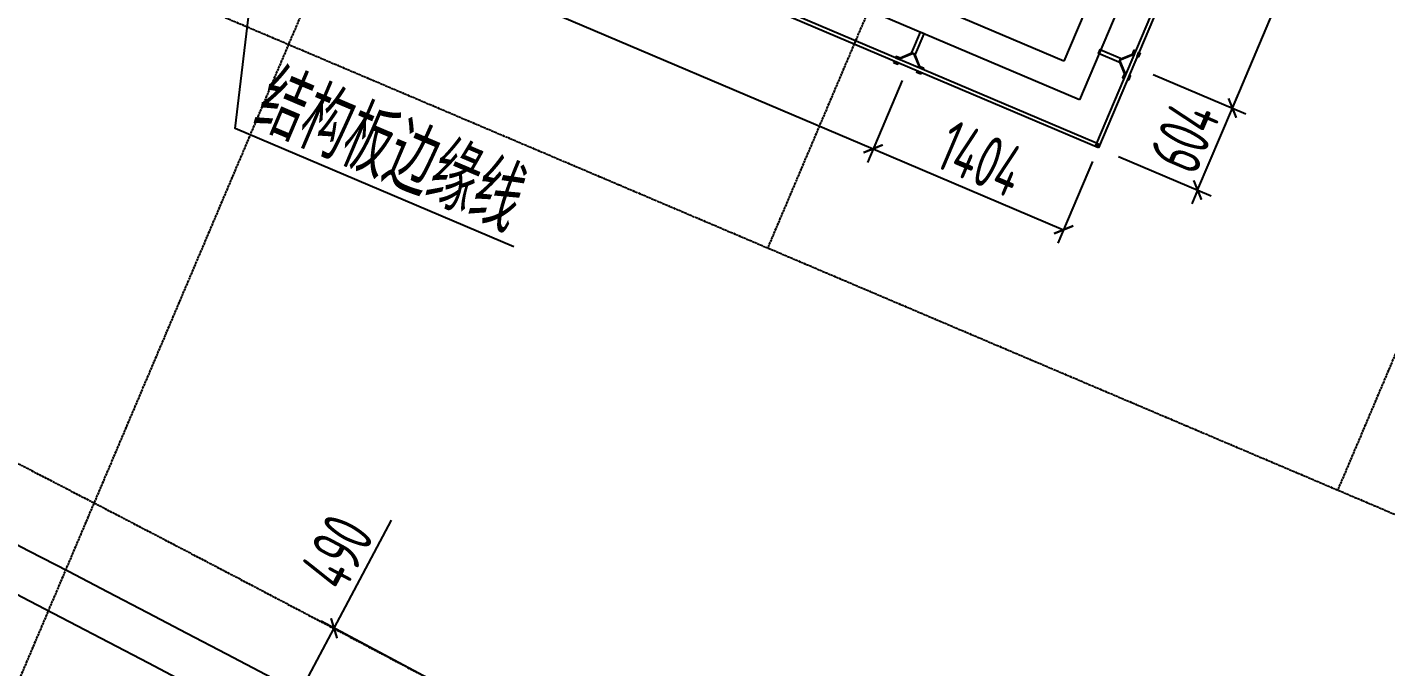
# Model space of a CAD drawing. Extents: x -3523 to 12007717, y -6694179 to 21431.
# Drawn here: x 11913870 to 11923084, y -6434085 to -6429750 of the extents above; entities that cross this region are included whole.
import ezdxf
from ezdxf.enums import TextEntityAlignment as Align

# ---------------------------------------------------------------- set-up
doc = ezdxf.new("R2010")
doc.units = 0
doc.header["$LTSCALE"] = 10
doc.header["$MEASUREMENT"] = 0
doc.linetypes.add('A3-RG-axis-100$0$CENTER', pattern=[2, 1.25, -0.25, 0.25, -0.25])
for name, color, linetype in [('A3-RB-4F-100$0$A-DIMS-100', 1, 'Continuous'), ('A3-RG-axis-100$0$A-GRID', 1, 'A3-RG-axis-100$0$CENTER'), ('A3-RI-4F$0$A-DETAILS', 11, 'Continuous'), ('A3-RI-4F$0$A-GLAZ', 140, 'Continuous'), ('A3-RI-4F$0$A-ROOF-EDGE', 2, 'Continuous'), ('A3-RI-4F$0$A-WALL-FINI', 95, 'Continuous'), ('A3-RM-4F$0$0P-1', 191, 'Continuous'), ('A3-SYMB-4F-100$0$A-SYMB', 4, 'Continuous'), ('A3-SYMB-4F-100$0$A-SYMB-AREA', 4, 'Continuous'), ('A3-SYMB-4F-100$0$A-SYMB-NAME', 4, 'Continuous'), ('A3-SYMB-4F-100$0$A-SYMB-NAME-E', 4, 'Continuous')]:
    doc.layers.add(name, color=color, linetype=linetype)
doc.styles.add('A3-RB-4F-100$0$XD2008', font='xd-hzs.shx', dxfattribs={"width": 0.7, "bigfont": 'xd-hztxt.shx'})
doc.styles.add('A3-SYMB-4F-100$0$ECADI', font='hzs.shx', dxfattribs={"width": 0.7, "bigfont": 'hztxt.shx'})
doc.dimstyles.new('A3-RB-4F-100$0$XD100$0', dxfattribs={"dimscale": 100, "dimtxt": 3.5, "dimasz": 1, "dimexe": 1, "dimexo": 2, "dimgap": 0.5, "dimtad": 1, "dimdec": 0, "dimdsep": 46, "dimtxsty": 'A3-RB-4F-100$0$XD2008', "dimblk1": 'A3-RB-4F-100$0$_ARCHTICK', "dimblk2": 'A3-RB-4F-100$0$_ARCHTICK', "dimsah": 1, "dimcen": 2.5, "dimclrt": 4, "dimaunit": 1, "dimadec": 0, "dimazin": 0, "dimtfac": 1, "dimtdec": 0, "dimtix": 1, "dimtmove": 0, "dimatfit": 3, "dimfxl": 0, "dimtolj": 1, "dimtzin": 0, "dimarcsym": 0})

# ---------------------------------------------------------------- blocks, each defined once
blk = doc.blocks.new('A3-RI-4F')
at = {"layer": 'A3-RI-4F$0$A-GLAZ'}
blk.add_hatch(color=256, dxfattribs=at).paths.add_polyline_path([(11921134.4, -6430568), (11921144.2, -6430544.9), (11921121.2, -6430535.2), (11921111.4, -6430558.2)])
at = {"layer": 'A3-RI-4F$0$A-DETAILS'}
for p, q in [((11919874.7, -6429924.6), (11919789.5, -6429959)), ((11919881.2, -6429927.4), (11919789.5, -6429964.5)), ((11919881.2, -6429927.4), (11919918.3, -6430019.2)), ((11919887.8, -6429930.1), (11919922.2, -6430015.4)), ((11921278.3, -6429973), (11921370.1, -6429935.9)), ((11921281.1, -6429966.5), (11921366.3, -6429932)), ((11921275.6, -6429979.5), (11921310, -6430064.7)), ((11921278.3, -6429973), (11921315.4, -6430064.8))]:
    blk.add_line(p, q, dxfattribs=at)
for points in [[(11919867.4, -6429921.5), (11919895.1, -6429933.2), (11919953.7, -6429795.2), (11919926, -6429783.4)], [(11919759.9, -6429957.3), (11919787.5, -6429969.1), (11919791.4, -6429959.9), (11919763.8, -6429948.1)], [(11921284.2, -6429959.2), (11921272.5, -6429986.8), (11921134.4, -6429928.2), (11921146.1, -6429900.6)], [(11921386.4, -6429910.2), (11921374.7, -6429937.9), (11921365.5, -6429934), (11921377.2, -6429906.3)], [(11921418.7, -6429923.9), (11921406.9, -6429951.5), (11921397.7, -6429947.6), (11921409.5, -6429920)], [(11919746.2, -6429989.6), (11919773.8, -6430001.3), (11919777.7, -6429992.1), (11919750.1, -6429980.3)], [(11919930.3, -6430067.7), (11919902.7, -6430056), (11919906.6, -6430046.8), (11919934.2, -6430058.5)], [(11919944, -6430035.5), (11919916.4, -6430023.8), (11919920.3, -6430014.6), (11919947.9, -6430026.3)], [(11921308.3, -6430094.3), (11921320, -6430066.7), (11921310.8, -6430062.8), (11921299.1, -6430090.4)], [(11921340.5, -6430108), (11921352.2, -6430080.4), (11921343, -6430076.5), (11921331.3, -6430104.1)]]:
    blk.add_lwpolyline(points, close=True, dxfattribs=at)
at = {"layer": 'A3-RI-4F$0$A-GLAZ'}
for p, q in [((11921134.4, -6430568), (11893427.3, -6418807)), ((11921121.2, -6430535.2), (11893453.2, -6418790.8)), ((11923026, -6426047.8), (11921121.2, -6430535.2)), ((11923049, -6426057.5), (11921134.4, -6430568)), ((11921121.2, -6430535.2), (11921111.4, -6430558.2)), ((11921121.2, -6430535.2), (11921144.2, -6430544.9))]:
    blk.add_line(p, q, dxfattribs=at)
at = {"layer": 'A3-RI-4F$0$A-ROOF-EDGE'}
for points in [[(11977074.7, -6448935.7), (11977074.7, -6448935.7), (11971198.1, -6462780.1), (11953938.5, -6455453.8), (11952801.6, -6458132.4), (11961868.5, -6461981.1), (11950654.5, -6488399.6), (11923775.8, -6476990.3), (11934989.8, -6450571.8), (11944056.8, -6454420.5), (11945193.7, -6451741.9), (11937358.7, -6448416.1, 0.002105), (11935284.3, -6447089.5), (11932817.3, -6450983.9, 0.033355), (11899110.4, -6432654.1), (11899696.6, -6421468.1)], [(11971145.1, -6462649), (11953885.6, -6455322.7), (11952670.4, -6458185.4), (11961737.4, -6462034.1), (11950601.6, -6488268.5), (11923906.9, -6476937.3), (11935042.8, -6450702.9), (11944109.7, -6454551.6), (11945324.9, -6451688.9), (11937405.7, -6448327.4, 0.002183), (11935253.3, -6446951.5), (11932786.4, -6450845.9, 0.033209), (11899213.8, -6432591.6), (11899796.4, -6421473.4)]]:
    blk.add_lwpolyline(points, format="xyb", dxfattribs=at)
at = {"layer": 'A3-RI-4F$0$A-WALL-FINI'}
for p, q in [((11920901, -6429980), (11893893.2, -6418515.9)), ((11921006.9, -6430242.2), (11893686.1, -6418645.2)), ((11922639.7, -6425883.8), (11920901, -6429980)), ((11922823.8, -6425961.9), (11921006.9, -6430242.2))]:
    blk.add_line(p, q, dxfattribs=at)
blk = doc.blocks.new('A3-RG-axis-100')
at = {"layer": 'A3-RG-axis-100$0$A-GRID'}
for p, q in [((11924628.9, -6408694.5), (11906537.9, -6451314.1)), ((11921626.6, -6424801.9), (11918891.5, -6431245.4)), ((11905882.4, -6425723.4), (11983197.9, -6458541.9)), ((11925492.7, -6426442.9), (11922757.6, -6432886.5))]:
    blk.add_line(p, q, dxfattribs=at)
for radius, start, end in [(294300, 57.267208, 69.150423), (288800, 57.079997, 69.144838)]:
    blk.add_arc((11778730.7, -6694178.7), radius, start, end, dxfattribs=at)
blk = doc.blocks.new('A3-SYMB-4F-100$0$ECADI-TAG-ROOM')
at = {"layer": 'A3-SYMB-4F-100$0$A-SYMB-AREA', "style": 'A3-SYMB-4F-100$0$ECADI', "width": 0.7}
blk.add_attdef('340M2', text='', height=2.5, dxfattribs=at).set_placement((7.167, -1.75), align=Align.MIDDLE_LEFT)
at = {"layer": 'A3-SYMB-4F-100$0$A-SYMB-NAME', "style": 'A3-SYMB-4F-100$0$ECADI', "width": 0.7}
blk.add_attdef('CHINESENAME', (-5.125, 0.088), '', height=4.5, dxfattribs=at)
at = {"layer": 'A3-SYMB-4F-100$0$A-SYMB-NAME-E', "style": 'A3-SYMB-4F-100$0$ECADI', "width": 0.7}
for tag, p in [('ENGLISHHIGH', (-5.125, 8.04)), ('ENGLISHLOW', (-5.125, 4.84))]:
    blk.add_attdef(tag, p, '', height=2.5, dxfattribs=at)
blk = doc.blocks.new('A3-SYMB-4F-100')
at = {"layer": 'A3-SYMB-4F-100$0$A-SYMB'}
blk.add_lwpolyline([(11917169.2, -6431238.2), (11915281.1, -6430436.7), (11915727.3, -6426697.5)], dxfattribs=at)
ref = blk.add_blockref('A3-SYMB-4F-100$0$ECADI-TAG-ROOM', (11916043, -6430711.7), dxfattribs=dict(at, xscale=-99.99999999989046, yscale=100.0000000001164, rotation=336.9999999999551))
ref.add_attrib('CHINESENAME', '结构板边缘线', (11915378.9, -6430420.3), dxfattribs={"height": 450, "rotation": 337, "style": 'A3-SYMB-4F-100$0$ECADI', "width": 0.7})
blk = doc.blocks.new('A3-RM-4F')
at = {"layer": 'A3-RM-4F$0$0P-1'}
for points in [[(11905192.1, -6423800.8), (11904910.4, -6429175.3, -0.033124), (11938801.4, -6448159.4), (11947301.3, -6451767.4), (11970396.9, -6461570.9), (11975941.3, -6448508.9)], [(11905485.9, -6423925.6), (11905220.5, -6428990.8, -0.03293), (11938942.8, -6447893.6), (11947418.5, -6451491.3), (11970237.9, -6461177.5), (11975665.2, -6448391.7)]]:
    blk.add_lwpolyline(points, format="xyb", dxfattribs=at)
blk = doc.blocks.new('A3-RB-4F-100$0$_ARCHTICK')
at = {"color": 0, "linetype": 'ByBlock', "const_width": 0.15}
blk.add_lwpolyline([(-0.5, -0.5), (0.5, 0.5)], dxfattribs=at)
blk = doc.blocks.new('*D3104')
at = {"layer": 'A3-RB-4F-100$0$A-DIMS-100', "color": 0, "lineweight": -2}
for p, q in [((11894121, -6419210.1), (11893885.8, -6419764.3)), ((11893924.8, -6419672.2), (11919606.9, -6430573.6)), ((11919803.1, -6430111.5), (11919567.8, -6430665.7))]:
    blk.add_line(p, q, dxfattribs=at)
at = {"layer": 'Defpoints', "color": 0}
for p in [(11894199.2, -6419026), (11919881.2, -6429927.4), (11919606.9, -6430573.6)]:
    blk.add_point(p, dxfattribs=at)
at = {"layer": 'A3-RB-4F-100$0$A-DIMS-100', "color": 0, "lineweight": -2, "xscale": 100, "yscale": 100, "zscale": 100}
for p, rotation in [((11893924.8, -6419672.2), 157.0000024797413), ((11919606.9, -6430573.6), 337.0000024797413)]:
    blk.add_blockref('A3-RB-4F-100$0$_ARCHTICK', p, dxfattribs=dict(at, rotation=rotation))
at = {"layer": 'A3-RB-4F-100$0$A-DIMS-100', "color": 4, "insert": (11906853.8, -6424915.8), "char_height": 350, "attachment_point": 5, "rotation": 337, "style": 'A3-RB-4F-100$0$XD2008'}
blk.add_mtext('\\A1;900X31=27900', dxfattribs=at)
blk = doc.blocks.new('*D3105')
at = {"layer": 'A3-RB-4F-100$0$A-DIMS-100', "color": 0, "lineweight": -2}
for p, q in [((11919803.1, -6430111.5), (11919567.8, -6430665.7)), ((11919606.9, -6430573.6), (11920899.2, -6431122.2)), ((11921095.4, -6430660), (11920860.1, -6431214.2))]:
    blk.add_line(p, q, dxfattribs=at)
at = {"layer": 'Defpoints', "color": 0}
for p in [(11919881.2, -6429927.4), (11921173.5, -6430475.9), (11920899.2, -6431122.2)]:
    blk.add_point(p, dxfattribs=at)
at = {"layer": 'A3-RB-4F-100$0$A-DIMS-100', "color": 0, "lineweight": -2, "xscale": 100, "yscale": 100, "zscale": 100}
for p, rotation in [((11919606.9, -6430573.6), 157.0000010666231), ((11920899.2, -6431122.2), 337.0000010666231)]:
    blk.add_blockref('A3-RB-4F-100$0$_ARCHTICK', p, dxfattribs=dict(at, rotation=rotation))
at = {"layer": 'A3-RB-4F-100$0$A-DIMS-100', "color": 4, "insert": (11920341, -6430640.8), "char_height": 350, "attachment_point": 5, "rotation": 337, "style": 'A3-RB-4F-100$0$XD2008'}
blk.add_mtext('\\A1;1404', dxfattribs=at)
blk = doc.blocks.new('*D3106')
at = {"layer": 'A3-RB-4F-100$0$A-DIMS-100', "color": 0, "lineweight": -2}
for p, q in [((11921506.9, -6430070), (11922135.7, -6430336.9)), ((11922043.7, -6430297.9), (11922082.8, -6430205.8)), ((11921807.7, -6430853.7), (11922043.7, -6430297.9)), ((11921271, -6430625.9), (11921899.8, -6430892.8)), ((11921807.7, -6430853.7), (11921768.7, -6430945.8))]:
    blk.add_line(p, q, dxfattribs=at)
at = {"layer": 'Defpoints', "color": 0}
for p in [(11921322.8, -6429991.9), (11922043.7, -6430297.9), (11921086.9, -6430547.8)]:
    blk.add_point(p, dxfattribs=at)
at = {"layer": 'A3-RB-4F-100$0$A-DIMS-100', "color": 0, "lineweight": -2, "xscale": 100, "yscale": 100, "zscale": 100}
for p, rotation in [((11922043.7, -6430297.9), 246.9999999995762), ((11921807.7, -6430853.7), 66.99999999957618)]:
    blk.add_blockref('A3-RB-4F-100$0$_ARCHTICK', p, dxfattribs=dict(at, rotation=rotation))
at = {"layer": 'A3-RB-4F-100$0$A-DIMS-100', "color": 4, "insert": (11921718.6, -6430487.9), "char_height": 350, "attachment_point": 5, "rotation": 67, "style": 'A3-RB-4F-100$0$XD2008'}
blk.add_mtext('\\A1;604', dxfattribs=at)
blk = doc.blocks.new('*D3107')
at = {"layer": 'A3-RB-4F-100$0$A-DIMS-100', "color": 0, "lineweight": -2}
for p, q in [((11922913.6, -6426756.2), (11923542.4, -6427023.1)), ((11922043.7, -6430297.9), (11923450.3, -6426984)), ((11921506.9, -6430070), (11922135.7, -6430336.9))]:
    blk.add_line(p, q, dxfattribs=at)
at = {"layer": 'Defpoints', "color": 0}
for p in [(11922729.5, -6426678.1), (11923450.3, -6426984), (11921322.8, -6429991.9)]:
    blk.add_point(p, dxfattribs=at)
at = {"layer": 'A3-RB-4F-100$0$A-DIMS-100', "color": 0, "lineweight": -2, "xscale": 100, "yscale": 100, "zscale": 100}
for p, rotation in [((11923450.3, -6426984), 66.99999999952385), ((11922043.7, -6430297.9), 246.9999999995239)]:
    blk.add_blockref('A3-RB-4F-100$0$_ARCHTICK', p, dxfattribs=dict(at, rotation=rotation))
at = {"layer": 'A3-RB-4F-100$0$A-DIMS-100', "color": 4, "insert": (11922539.9, -6428553), "char_height": 350, "attachment_point": 5, "rotation": 67, "style": 'A3-RB-4F-100$0$XD2008'}
blk.add_mtext('\\A1;900X4=3600', dxfattribs=at)
blk = doc.blocks.new('*D2383')
at = {"layer": 'A3-RB-4F-100$0$A-DIMS-100', "color": 0, "lineweight": -2}
for p, q in [((11915950.9, -6433823.4), (11916341.3, -6433090.9)), ((11915720.5, -6434255.9), (11915950.9, -6433823.4)), ((11916689, -6434216.7), (11915862.7, -6433776.4)), ((11916458.5, -6434649.1), (11915632.3, -6434208.8))]:
    blk.add_line(p, q, dxfattribs=at)
at = {"layer": 'Defpoints', "color": 0}
for p in [(11915950.9, -6433823.4), (11916865.5, -6434310.7), (11916635, -6434743.2)]:
    blk.add_point(p, dxfattribs=at)
at = {"layer": 'A3-RB-4F-100$0$A-DIMS-100', "color": 0, "lineweight": -2, "xscale": 100, "yscale": 100, "zscale": 100}
for p, rotation in [((11915950.9, -6433823.4), 61.94837856320203), ((11915720.5, -6434255.9), 241.948378563202)]:
    blk.add_blockref('A3-RB-4F-100$0$_ARCHTICK', p, dxfattribs=dict(at, rotation=rotation))
at = {"layer": 'A3-RB-4F-100$0$A-DIMS-100', "color": 4, "insert": (11915971, -6433307.2), "char_height": 350, "attachment_point": 5, "rotation": 61.94838, "style": 'A3-RB-4F-100$0$XD2008'}
blk.add_mtext('\\A1;490', dxfattribs=at)
blk = doc.blocks.new('A3-RB-4F-100')
at = {"layer": 'A3-RB-4F-100$0$A-DIMS-100'}
for p1, p2, distance, text, picture, middle in [((11894199.2, -6419026), (11919881.2, -6429927.4), -702.1, '900X31=27900', '*D3104', (11906853.8, -6424915.8)), ((11921322.8, -6429991.9), (11922729.5, -6426678.1), -783.1, '900X4=3600', '*D3107', (11922539.9, -6428553))]:
    dim = blk.add_aligned_dim(p1=p1, p2=p2, distance=distance, text=text, dimstyle='A3-RB-4F-100$0$XD100$0', override={"dimasz": 1, "dimadec": 3}, dxfattribs=at)
    dim.commit()
    dim.dimension.update_dxf_attribs({"geometry": picture, "text_midpoint": middle})
for p1, p2, distance, picture, middle in [((11919881.2, -6429927.4), (11921173.5, -6430475.9), -702.1, '*D3105', (11920341, -6430640.8)), ((11921086.9, -6430547.8), (11921322.8, -6429991.9), -783.1, '*D3106', (11921718.6, -6430487.9))]:
    dim = blk.add_aligned_dim(p1=p1, p2=p2, distance=distance, dimstyle='A3-RB-4F-100$0$XD100$0', override={"dimasz": 1, "dimadec": 3}, dxfattribs=at)
    dim.commit()
    dim.dimension.update_dxf_attribs({"geometry": picture, "text_midpoint": middle})
dim = blk.add_linear_dim(base=(11915950.9, -6433823.4), p1=(11916635, -6434743.2), p2=(11916865.5, -6434310.7), angle=61.94838, dimstyle='A3-RB-4F-100$0$XD100$0', dxfattribs=at)
dim.commit()
dim.dimension.update_dxf_attribs({"geometry": '*D2383', "text_midpoint": (11916169.6, -6433413), "dimtype": 129})

msp = doc.modelspace()

# ---------------------------------------------------------------- block references
for name in ['A3-RB-4F-100', 'A3-RI-4F', 'A3-RG-axis-100', 'A3-SYMB-4F-100', 'A3-RM-4F']:
    msp.add_blockref(name, (0, 0))

doc.saveas('drawing.dxf')
